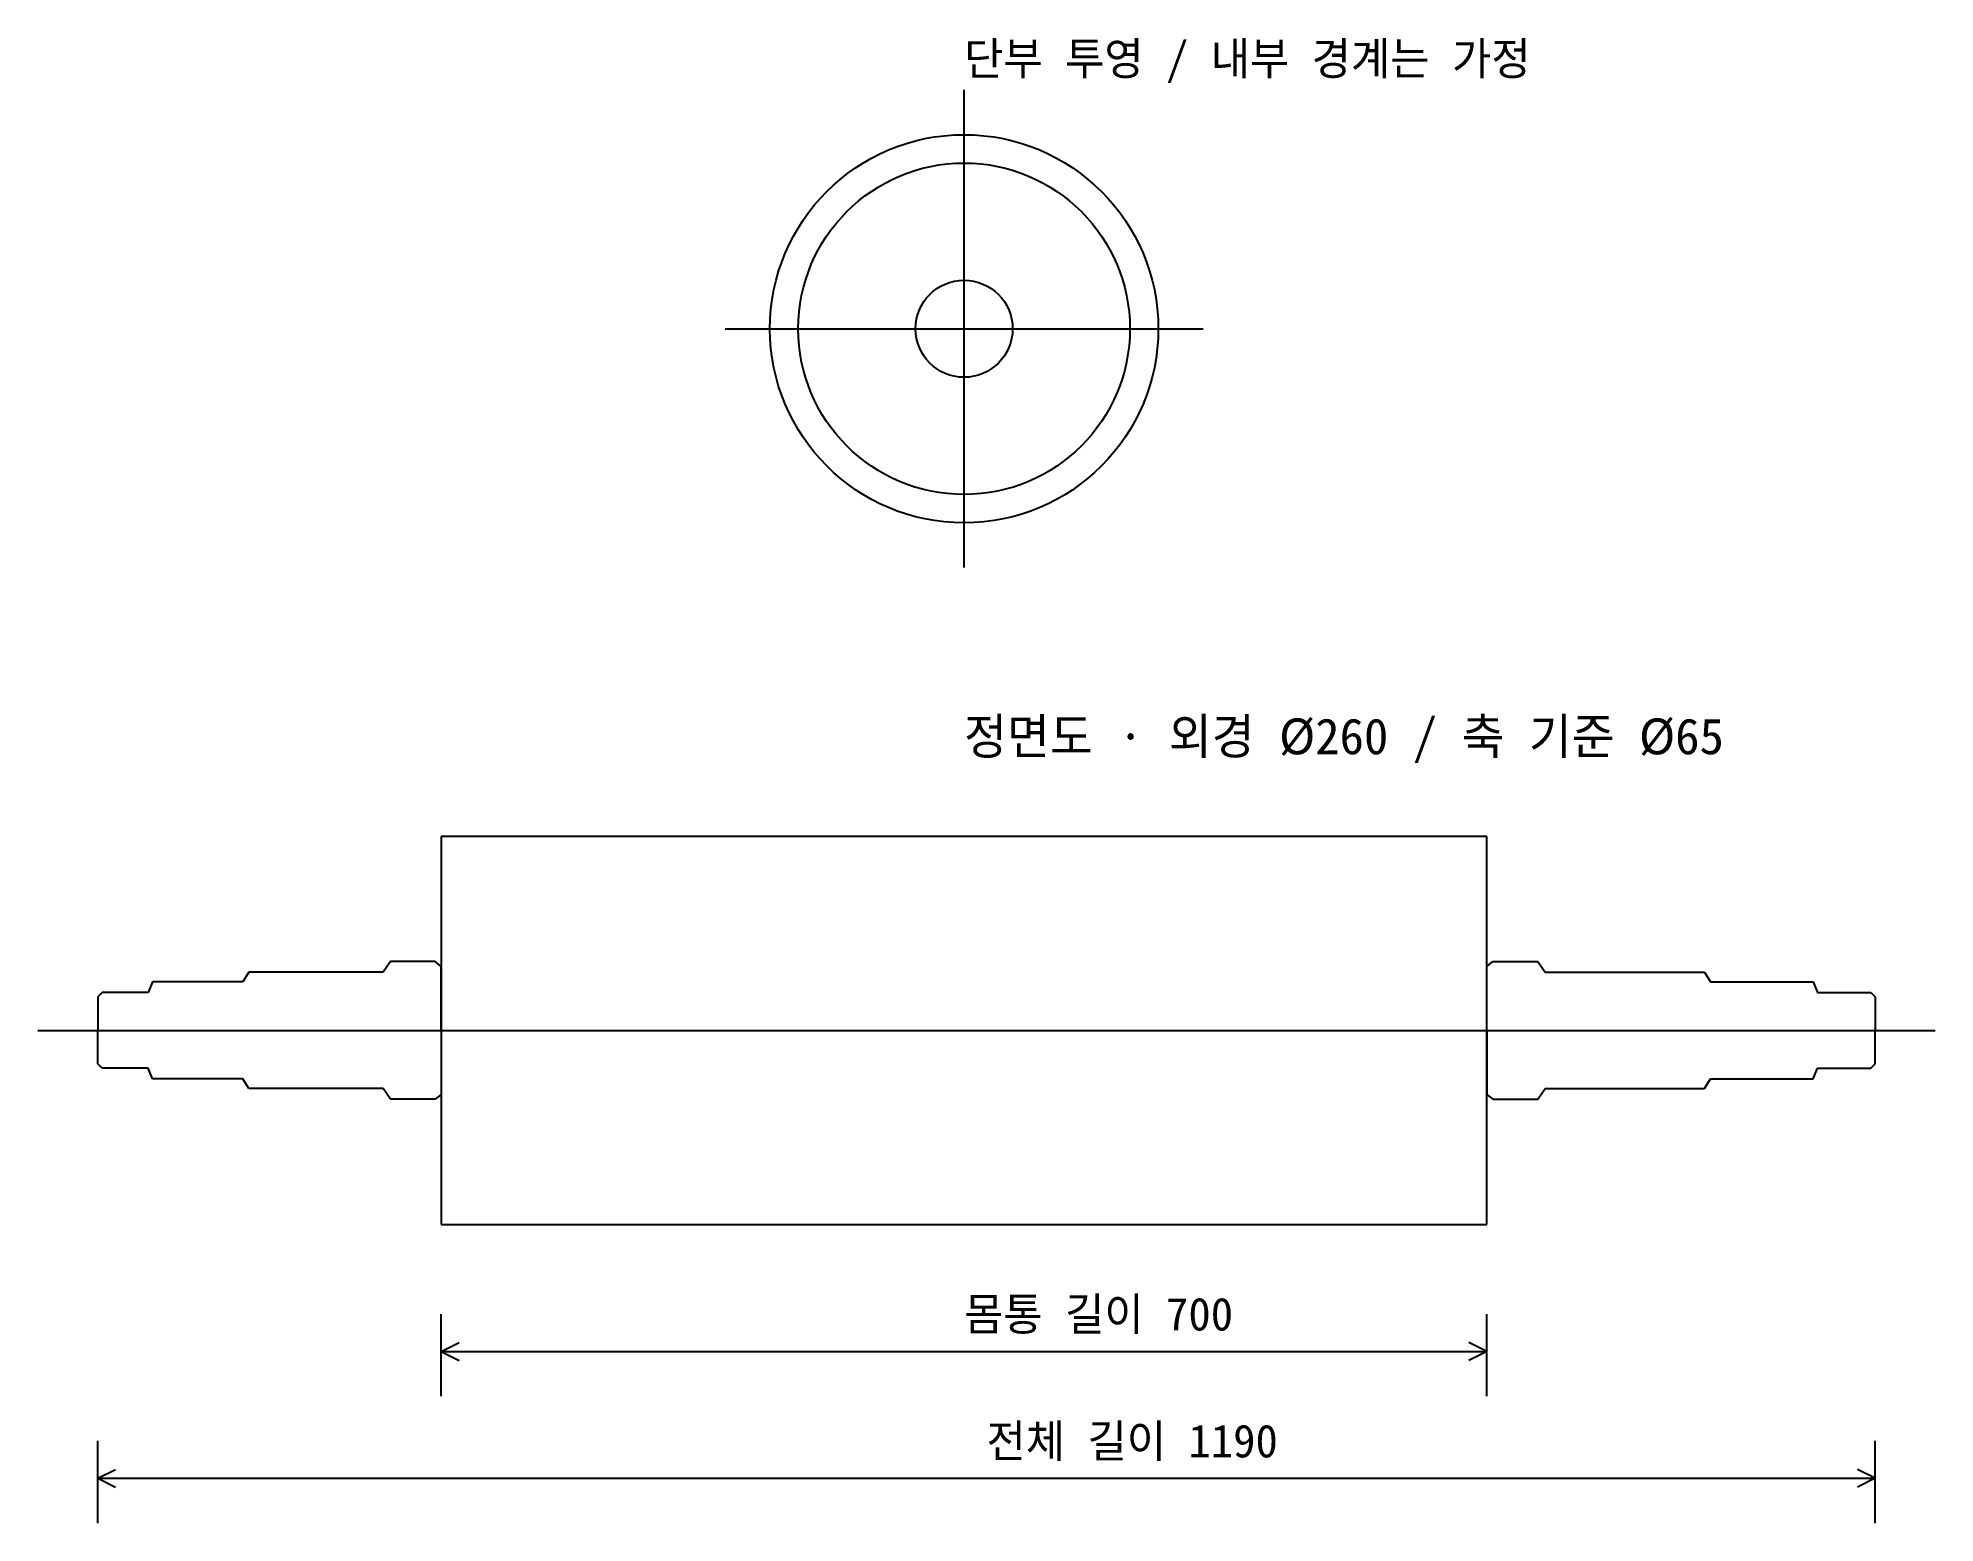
# Model space of a CAD drawing. Header units: millimetres. Extents: x -620 to 650, y -330 to 665.
import ezdxf

# ---------------------------------------------------------------- set-up
doc = ezdxf.new("R2010")
doc.units = ezdxf.units.MM

msp = doc.modelspace()

# ---------------------------------------------------------------- linework, layer by layer
at = {"layer": 'CENTER'}
for p, q in [((0, 310), (0, 630)), ((-160, 470), (160, 470)), ((-620, 0), (650, 0))]:
    msp.add_line(p, q, dxfattribs=at)
at = {"layer": 'DIM'}
for p, q in [((-350, -245), (-350, -190)), ((350, -245), (350, -190)), ((-350, -215), (-338, -209)), ((-350, -215), (350, -215)), ((-350, -215), (-338, -221)), ((350, -215), (338, -209)), ((350, -215), (338, -221)), ((-580, -330), (-580, -275)), ((610, -330), (610, -275)), ((-580, -300), (-568, -294)), ((-580, -300), (610, -300)), ((-580, -300), (-568, -306)), ((610, -300), (598, -294)), ((610, -300), (598, -306))]:
    msp.add_line(p, q, dxfattribs=at)
at = {"layer": 'OBJECT'}
for p, q in [((350, 130), (-350, 130)), ((-350, 130), (-350, -130)), ((350, -130), (350, 130)), ((-478.8, 39), (-482.8, 32.5)), ((-389, 39), (-478.8, 39)), ((-384, 46.15), (-389, 39)), ((-354, 46.15), (-384, 46.15)), ((-350, 42.9), (-354, 46.15)), ((-350, 0), (-350, 42.9)), ((350, 42.9), (354, 46.15)), ((350, 0), (350, 42.9)), ((354, 46.15), (384, 46.15)), ((384, 46.15), (389, 39)), ((389, 39), (495.6, 39)), ((495.6, 39), (499.6, 32.5)), ((-543.2, 32.5), (-546.2, 25.35)), ((-482.8, 32.5), (-543.2, 32.5)), ((499.6, 32.5), (568.4, 32.5)), ((568.4, 32.5), (571.4, 25.35)), ((-577, 25.35), (-580, 22.425)), ((-580, 22.425), (-580, 0)), ((-546.2, 25.35), (-577, 25.35)), ((571.4, 25.35), (607, 25.35)), ((607, 25.35), (610, 22.425)), ((610, 22.425), (610, 0)), ((-580, -22.425), (-580, 0)), ((-350, 0), (-350, -42.9)), ((350, 0), (350, -42.9)), ((610, -22.425), (610, 0)), ((-577, -25.35), (-580, -22.425)), ((-546.2, -25.35), (-577, -25.35)), ((-543.2, -32.5), (-546.2, -25.35)), ((568.4, -32.5), (571.4, -25.35)), ((571.4, -25.35), (607, -25.35)), ((607, -25.35), (610, -22.425)), ((-482.8, -32.5), (-543.2, -32.5)), ((-478.8, -39), (-482.8, -32.5)), ((495.6, -39), (499.6, -32.5)), ((499.6, -32.5), (568.4, -32.5)), ((-389, -39), (-478.8, -39)), ((-384, -46.15), (-389, -39)), ((-354, -46.15), (-384, -46.15)), ((-350, -42.9), (-354, -46.15)), ((350, -42.9), (354, -46.15)), ((354, -46.15), (384, -46.15)), ((384, -46.15), (389, -39)), ((389, -39), (495.6, -39)), ((-350, -130), (350, -130))]:
    msp.add_line(p, q, dxfattribs=at)
for radius in [130, 111, 32.5]:
    msp.add_circle((0, 470), radius, dxfattribs=at)

# ---------------------------------------------------------------- texts
at = {"layer": 'DIM'}
for s, p in [('몸통 길이 700', (0, -201)), ('전체 길이 1190', (15, -286))]:
    msp.add_text(s, height=22, dxfattribs=at).set_placement(p)
at = {"layer": 'TEXT'}
for s, height, p in [('단부 투영 / 내부 경계는 가정', 22, (0, 640)), ('정면도 · 외경 Ø260 / 축 기준 Ø65', 24, (0, 185))]:
    msp.add_text(s, height=height, dxfattribs=at).set_placement(p)

doc.saveas('drawing.dxf')
